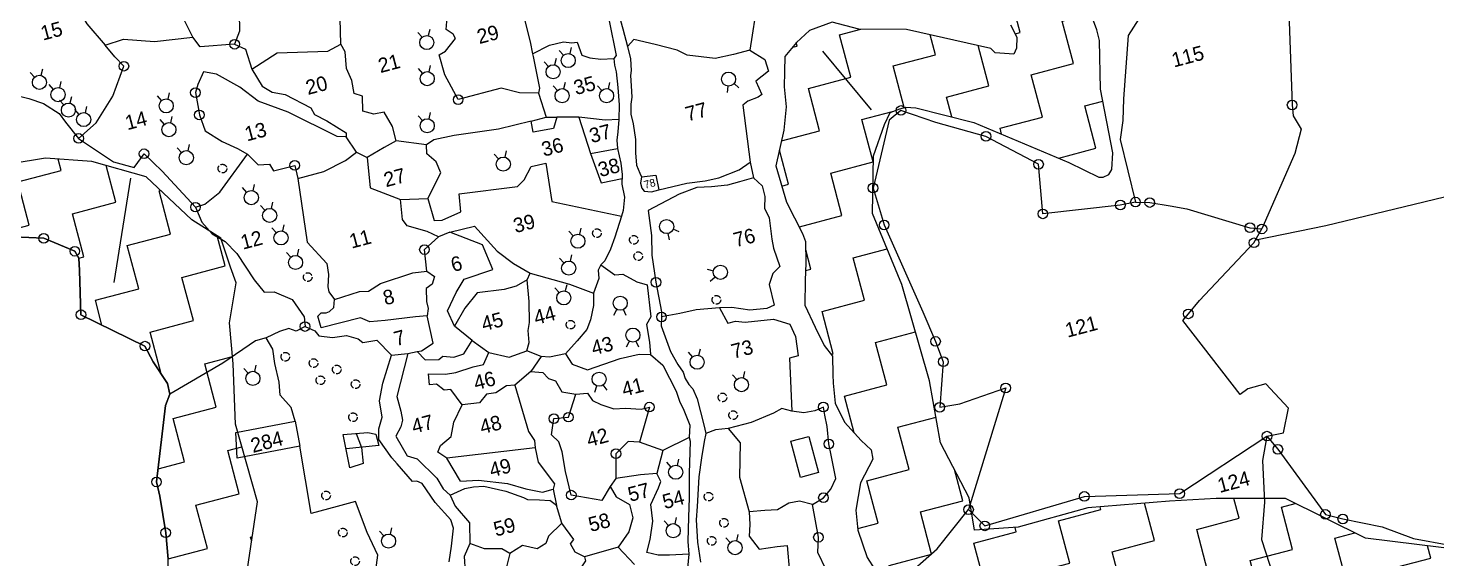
# Model space of a CAD drawing. Header units: metres. Extents: x 330989 to 335871, y 1797844 to 1802486.
# Drawn here: x 332347 to 334182, y 1800199 to 1800889 of the extents above; entities that cross this region are included whole.
import ezdxf
from ezdxf.enums import TextEntityAlignment as Align

# ---------------------------------------------------------------- set-up
doc = ezdxf.new("R2010")
doc.units = ezdxf.units.M
doc.header["$MEASUREMENT"] = 0
doc.linetypes.add('ACAD_ISO02W100', pattern=[15, 12, -3])
for name, color, linetype in [('OFF', 1, 'Continuous'), ('POLY_HATCH', 12, 'Continuous'), ('POLY_PARCEL', 6, 'Continuous'), ('POLY_WATER', 4, 'Continuous'), ('SYM_ABADI', 1, 'Continuous'), ('SYM_ARROW', 1, 'Continuous'), ('SYM_STONE', 1, 'Continuous'), ('SYM_WELL', 1, 'Continuous'), ('TEXT_PARCEL', 7, 'Continuous')]:
    doc.layers.add(name, color=color, linetype=linetype)
doc.styles.get("Standard").update_dxf_attribs({"font": 'simplex.shx'})
doc.styles.add('TEXT_MAP', font='', dxfattribs={"height": 0.4})
doc.styles.get('TEXT_MAP').set_extended_font_data('Kruti Dev 050')
doc.dimstyles.get("Standard").update_dxf_attribs({"dimtxt": 0.18, "dimasz": 0.18, "dimexe": 0.18, "dimexo": 0.0625, "dimgap": 0.09, "dimtad": 0, "dimtih": 1, "dimtoh": 1, "dimdec": 4, "dimzin": 0, "dimdsep": 46, "dimtxsty": 'Standard', "dimcen": 0.09, "dimadec": 0, "dimazin": 0, "dimtfac": 1, "dimtdec": 4, "dimtofl": 0, "dimtmove": 0, "dimatfit": 3, "dimfxl": 1, "dimtolj": 1, "dimtzin": 0, "dimarcsym": 0})

# ---------------------------------------------------------------- blocks, each defined once
blk = doc.blocks.new('MOTWELL')
for points in [[(-0.154, 0.296), (-0.08, 0.155)], [(0.154, 0.296), (0.08, 0.155)]]:
    blk.add_lwpolyline(points)
blk.add_circle((0, 0), 0.174)
blk = doc.blocks.new('KACCHAWELL')
at = {"linetype": 'ACAD_ISO02W100', "ltscale": 0.03}
blk.add_circle((0, 0), 0.213, dxfattribs=at)
blk = doc.blocks.new('STONE')
blk.add_circle((0, 0), 0.0851)

msp = doc.modelspace()

# ---------------------------------------------------------------- hatches: boundary and pattern name
at = {"layer": 'POLY_HATCH'}
h = msp.add_hatch(dxfattribs=at)
h.set_pattern_fill('ZIGZAG', color=256, scale=456.2954, angle=14.8219, style=0)
h.set_pattern_definition([(14.8219034, (0, 0), (40.5481387, 69.7299797), [57.036925, -57.036925]), (104.8219034, (55.14, 14.59), (-69.7299797, 40.5481387), [57.036925, -57.036925])])
h.paths.add_polyline_path([(335107.4, 1798131.5), (335105.9, 1798170), (335042.8, 1798216.7), (334953.2, 1798283.2), (334906.4, 1798294.8), (334867.5, 1798314.1), (334740.2, 1798388.5), (334653.1, 1798463.1), (334588.6, 1798529.9), (334559.8, 1798580), (334528.6, 1798666.2), (334495.4, 1798770.1), (334465.7, 1798850.4), (334368.4, 1798951.5), (334327, 1799006.7), (334259.5, 1799069.8), (334191.7, 1799166), (334159.1, 1799249.6), (334162, 1799273), (334171.3, 1799291), (334164.1, 1799387.7), (334167.8, 1799480.2), (334170.2, 1799545.7), (334111.4, 1799650.8), (334017.3, 1799713.2), (333995.1, 1799738.4), (333979.7, 1799801.9), (333930.9, 1799916.6), (333927.2, 1800015.7), (333939.3, 1800076.7), (333992.4, 1800075.6), (334055.2, 1800065.1), (334145.7, 1800053.8), (334216.9, 1800067), (334199.5, 1800132.8), (334222.8, 1800209), (334088.9, 1800225.6), (333985, 1800277), (333894.7, 1800277.1), (333833.6, 1800273.6), (333727.2, 1800265.2), (333636.6, 1800239.8), (333579.7, 1800236), (333572.9, 1800277.9), (333535.5, 1800349.7), (333521.2, 1800430.5), (333485.2, 1800555.8), (333446.6, 1800648.4), (333447.9, 1800723.4), (333462.6, 1800763.9), (333469.6, 1800779.9), (333482.5, 1800784.7), (333490.4, 1800786.8), (333503.3, 1800786), (333579, 1800766.6), (333702.7, 1800714.8), (333741.6, 1800695.5), (333747.3, 1800695.6), (333754.8, 1800699), (333758.7, 1800705.6), (333760.1, 1800727.1), (333743.7, 1800810.2), (333742.6, 1800873.3), (333738.9, 1800887.3), (333723.4, 1800929.7), (333672.3, 1800989.5), (333650.2, 1801035.8), (333622.9, 1801075), (333560.6, 1801134.6), (333541.3, 1801143.6), (333484.4, 1801166.6), (333423.8, 1801192.9), (333314.3, 1801243.9), (333253.3, 1801277.1), (333242.3, 1801286.9), (333217.4, 1801316.9), (333210.9, 1801330.7), (333197.2, 1801393.3), (333196.5, 1801443.8), (333208.4, 1801468.1), (333240.5, 1801490.7), (333247.7, 1801501), (333291.2, 1801512.5), (333350.6, 1801522.6), (333412.8, 1801516.6), (333495.9, 1801511.8), (333567, 1801493.9), (333599, 1801495.4), (333642.9, 1801505.6), (333665.2, 1801517.1), (333672.1, 1801523.2), (333678.6, 1801530.5), (333674.4, 1801546.3), (333654, 1801564.9), (333605.2, 1801599.9), (333524.5, 1801627.8), (333485.5, 1801647.1), (333477.4, 1801661.9), (333474.8, 1801682.3), (333473.1, 1801720.7), (333469.8, 1801770.5), (333482.6, 1801802.1), (333528.1, 1801838.1), (333555.3, 1801858), (333624.9, 1801893.3), (333657.1, 1801889.1), (333673, 1801882.1), (333703.2, 1801880.2), (333750.9, 1801897), (333815.9, 1801907.2), (333869.8, 1801911.6), (334018.3, 1801908.7), (334068.4, 1801895.2), (334113.7, 1801867.7), (334151.2, 1801838.2), (334162.5, 1801805.9), (334181.4, 1801782.7), (334203.2, 1801758.9), (334209.5, 1801729.6), (334209.3, 1801719.7), (334210.5, 1801597.7), (334215.5, 1801520.2), (334218.9, 1801485.8), (334231.8, 1801511.8), (334269.7, 1801645.8), (334327.6, 1801769.1), (334330, 1801792.2), (334333.6, 1801815.8), (334326.5, 1801832.2), (334318.5, 1801835.7), (334275.5, 1801880.7), (334242.9, 1801924.2), (334191.9, 1801999.5), (334151.5, 1802029.6), (334122.3, 1802065), (334102.4, 1802124.5), (334090.5, 1802142.5), (334029.6, 1802170.1), (333991.8, 1802158.7), (333971.1, 1802146.1), (333961.6, 1802112.6), (333954.6, 1802091.1), (333931.1, 1802046.8), (333925.8, 1802024.3), (333925.6, 1802014.3), (333921.6, 1802013.3), (333917, 1802009.3), (333910, 1802014.4), (333866.5, 1802029.7), (333858, 1802045.8), (333853.3, 1802047.4), (333814.8, 1802038.6), (333781.3, 1802015.6), (333756.8, 1802004.7), (333744.2, 1802004.2), (333726.2, 1802013.5), (333667.7, 1802037.5), (333625.4, 1802058.7), (333574.1, 1802081.8), (333565.5, 1802082.3), (333538.6, 1802066.7), (333507.6, 1802040.2), (333491.7, 1802014.9), (333479.2, 1801982), (333475.5, 1801964.1), (333472.5, 1801964.7), (333440, 1801970.2), (333413.7, 1801963.2), (333388.5, 1801941.1), (333381, 1801932), (333373.2, 1801918.7), (333374.5, 1801876.8), (333356.1, 1801818.4), (333354.4, 1801798.2), (333362.1, 1801763.6), (333348, 1801734), (333342.6, 1801722.7), (333316.8, 1801697.5), (333310.6, 1801688.9), (333299, 1801663.3), (333262.8, 1801650.9), (333227, 1801637.1), (333185.2, 1801592.3), (333134.2, 1801571.7), (333064.6, 1801435), (333052.7, 1801372), (333055.5, 1801355.8), (333064.9, 1801299.1), (333082, 1801255.8), (333098.4, 1801241.8), (333127.4, 1801228.3), (333146.8, 1801208.1), (333153.1, 1801184.4), (333173.4, 1801150.3), (333184, 1801147.5), (333250.7, 1801135.6), (333299.3, 1801132.9), (333368.7, 1801111.2), (333401.7, 1801098.8), (333413.6, 1801069.5), (333409.9, 1801030.5), (333416.2, 1801001.2), (333446.9, 1800981.1), (333461.9, 1800972.4), (333486.1, 1800971.8), (333525.7, 1800976.6), (333566.3, 1800977.5), (333577.4, 1800967.7), (333586.6, 1800949), (333592.4, 1800932.3), (333626.5, 1800893.9), (333635, 1800877.8), (333634.5, 1800863.6), (333631, 1800855.6), (333606.5, 1800857.6), (333600.8, 1800863.1), (333491.3, 1800887.7), (333429.1, 1800888.2), (333394.2, 1800897.2), (333364.6, 1800886.6), (333347.6, 1800870.8), (333332.7, 1800852.8), (333332.3, 1800832.9), (333331.9, 1800813.1), (333334.5, 1800787), (333331.3, 1800756.6), (333321, 1800710.2), (333334.9, 1800663.1), (333355.6, 1800622.1), (333359.7, 1800612), (333360.1, 1800583.9), (333359.1, 1800561.1), (333358.7, 1800529.1), (333372, 1800500.2), (333383.9, 1800476.6), (333394.6, 1800462.5), (333395.3, 1800438.8), (333395.4, 1800427.5), (333398.1, 1800401.5), (333410.4, 1800376.5), (333432.2, 1800352.7), (333445.2, 1800340.7), (333447.1, 1800328.5), (333431.3, 1800297.5), (333425.1, 1800262.1), (333427.8, 1800236), (333440, 1800200.4), (333449.8, 1800184.7), (333470.9, 1800169.1), (333499.1, 1800158.3), (333520.2, 1800142.7), (333543.4, 1800134.8), (333584.4, 1800113.2), (333595.4, 1800109.1), (333639.2, 1800098.1), (333667.6, 1800102.8), (333715.4, 1800114.1), (333740.8, 1800140.5), (333765.8, 1800129.9), (333796.6, 1800131), (333838, 1800144.8), (333872.4, 1800148.2), (333864.6, 1800134.9), (333857.5, 1800124.5), (333850, 1800115.5), (333811.5, 1800101.1), (333796.9, 1800081.7), (333775.9, 1800043.8), (333772.2, 1799999.1), (333780.9, 1799966.2), (333797.8, 1799939.7), (333814.4, 1799935.6), (333817.2, 1799925.1), (333814, 1799915.8), (333801.4, 1799894.1), (333787.2, 1799867.8), (333785.1, 1799849), (333793, 1799829.9), (333833.7, 1799782), (333838.1, 1799749.4), (333840.2, 1799714.7), (333846.6, 1799679.8), (333856.8, 1799657.1), (333884.9, 1799636.3), (333904.2, 1799627.4), (333939.8, 1799615.6), (333943.6, 1799601.2), (333945.5, 1799583.3), (333953.1, 1799560), (333974.8, 1799541.8), (333997.1, 1799516.9), (334002.3, 1799476), (334011.9, 1799429.3), (334009.9, 1799404.8), (333990.3, 1799382.7), (333972.8, 1799358.3), (333971.7, 1799314.4), (333995.8, 1799292.6), (334019.2, 1799252.3), (334041.1, 1799222.8), (334039.3, 1799181.5), (334055.1, 1799137.8), (334062.5, 1799110.1), (334085.6, 1799086.7), (334095.5, 1799065.3), (334106, 1799013.6), (334127.2, 1798986.8), (334148.2, 1798971.2), (334166.9, 1798959.3), (334172.5, 1798938.2), (334176.4, 1798918.1), (334188, 1798890.2), (334199.2, 1798869.2), (334224.6, 1798847.7), (334260.3, 1798824.8), (334297.1, 1798819), (334334.5, 1798821.9), (334342.4, 1798797.2), (334351.1, 1798743.1), (334368.9, 1798707.4), (334404.4, 1798680.1), (334418.5, 1798664.1), (334438.1, 1798632.7), (334475.6, 1798576.4), (334521.4, 1798488.5), (334569.7, 1798439.2), (334582.7, 1798406.1), (334605.9, 1798377), (334646.5, 1798336.4), (334675.8, 1798327.2), (334704.2, 1798299.5), (334744.5, 1798280.6), (334781.1, 1798264.9), (334834.1, 1798256.4), (334881.1, 1798254.7), (334944, 1798228.4), (335008.7, 1798186.4), (335058, 1798160)])
h = msp.add_hatch(dxfattribs=at)
h.set_pattern_fill('ZIGZAG', color=256, scale=466.2954, angle=14.8219, style=0)
h.set_pattern_definition([(14.8219034, (0, 0), (41.4367766, 71.258156), [58.286925, -58.286925]), (104.8219034, (56.35, 14.91), (-71.258156, 41.4367766), [58.286925, -58.286925])])
h.paths.add_polyline_path([(332492.7, 1798522.3), (332503.6, 1798495.7), (332516, 1798493.1), (332567.9, 1798508.1), (332596.6, 1798549.4), (332616.3, 1798540.7), (332688.1, 1798524.7), (332771.4, 1798500.3), (332817.1, 1798494.9), (332891.4, 1798513.4), (332956.2, 1798550.3), (332965.1, 1798556.2), (332966.4, 1798560), (332962.4, 1798575.2), (332959.2, 1798587.2), (332933.4, 1798601.3), (332872, 1798617.6), (332784.3, 1798618.8), (332750.5, 1798619.2), (332676.2, 1798640.2), (332599.4, 1798661.8), (332541.1, 1798675.4), (332516.8, 1798692.3), (332518.4, 1798717.1), (332513.6, 1798748.4), (332508.4, 1798772.6), (332496.3, 1798796.2), (332481.3, 1798825), (332480.3, 1798925.4), (332484.1, 1798939.2), (332466.5, 1798969.1), (332479.2, 1798992.5), (332483.5, 1799019.2), (332484.3, 1799043.9), (332472.9, 1799076.7), (332467.9, 1799100.7), (332462.4, 1799121.8), (332437.2, 1799161.6), (332438.7, 1799185.9), (332437, 1799217.1), (332445.4, 1799314.5), (332445, 1799345.6), (332464.6, 1799391.5), (332464.5, 1799471), (332469.5, 1799486.1), (332454.3, 1799541.4), (332432.9, 1799636.2), (332434.8, 1799651.6), (332448.3, 1799677.4), (332447.6, 1799698.2), (332452.6, 1799763.3), (332458.5, 1799829.6), (332449, 1799904.1), (332449.2, 1799919.2), (332455.5, 1799938.2), (332460.6, 1799966.5), (332477.5, 1800032.5), (332492.6, 1800073), (332529.2, 1800172.9), (332529.2, 1800198.1), (332526, 1800232.6), (332518.2, 1800280.3), (332514, 1800298.8), (332525.5, 1800398.3), (332531.2, 1800412.9), (332528.1, 1800427.1), (332509.8, 1800455.2), (332499, 1800475.6), (332415.6, 1800516.4), (332413.6, 1800574), (332413, 1800590), (332407.6, 1800599.1), (332367.1, 1800616), (332328.3, 1800617.7), (332255.8, 1800619.5), (332249.8, 1800605.9), (332210.5, 1800558.3), (332194, 1800552.8), (332177.6, 1800549), (332075.4, 1800552), (331973.6, 1800550.2), (331946.1, 1800461.5), (331944.8, 1800443.7), (331933.7, 1800419.8), (331923, 1800437.4), (331861.9, 1800536.9), (331818, 1800603.1), (331792.2, 1800643.4), (331700.5, 1800686.2), (331625.4, 1800722.3), (331606.2, 1800715.4), (331590.2, 1800714.8), (331559.5, 1800706.1), (331523.2, 1800698.2), (331485.7, 1800706.3), (331430.5, 1800720.7), (331414.2, 1800731.9), (331423.8, 1800746), (331459.3, 1800831.2), (331469.7, 1800856.2), (331527.8, 1800841.8), (331594.2, 1800848.1), (331650.5, 1800849.4), (331730.4, 1800838.8), (331776.7, 1800801.2), (331814.5, 1800795.4), (331908.6, 1800756.8), (331916, 1800720.3), (331929.4, 1800669.5), (331940.4, 1800645.2), (331951, 1800648), (331983.8, 1800661.2), (332059.6, 1800674.5), (332158.9, 1800684.9), (332234.8, 1800698.2), (332369.5, 1800720.3), (332429.7, 1800715.8), (332500.6, 1800696.1), (332559.9, 1800639.9), (332598, 1800616), (332610.2, 1800578.4), (332617.9, 1800557.8), (332609, 1800505.7), (332614, 1800452.6), (332616.7, 1800374), (332645.7, 1800273), (332625.2, 1800136.2), (332606.2, 1800045.1), (332612.9, 1799984.2), (332634.1, 1799912.8), (332622.8, 1799801.1), (332620.3, 1799707.6), (332598.5, 1799670.1), (332596.3, 1799635.5), (332574.4, 1799607.1), (332579.3, 1799597.1), (332599, 1799591), (332626.8, 1799580.2), (332679.9, 1799551.2), (332712.7, 1799521.4), (332734.6, 1799472.8), (332718.9, 1799455.1), (332682.1, 1799422.7), (332650.5, 1799394.9), (332644.5, 1799366.1), (332632.9, 1799324.5), (332627, 1799286.7), (332624.7, 1799261.2), (332633.1, 1799229.5), (332638.9, 1799190.2), (332646.7, 1799169.6), (332668.8, 1799146), (332684, 1799122.9), (332701, 1799084.4), (332698.2, 1799051.9), (332683, 1798998.1), (332670.4, 1798985.7), (332674.9, 1798968.7), (332668.7, 1798915), (332680.4, 1798801.2), (332714.7, 1798783), (332747.4, 1798762.3), (332761.8, 1798759.3), (332775, 1798760.5), (332808.8, 1798778.5), (332838.1, 1798813.5), (332872.9, 1798836.3), (332908.9, 1798845.8), (332937.7, 1798839.8), (332957.9, 1798806.6), (332967.1, 1798788.7), (332981.5, 1798751.7), (332993.7, 1798714.2), (333024.9, 1798681.7), (333048.4, 1798635.8), (333076.8, 1798622.9), (333103.3, 1798625.4), (333118.4, 1798611.3), (333129.3, 1798553), (333120.8, 1798473.8), (333062.8, 1798435.8), (333021, 1798422.4), (332983.4, 1798410.2), (332944, 1798413.4), (332903.6, 1798411.8), (332868.6, 1798407), (332862.3, 1798396.3), (332864, 1798390), (332840.6, 1798332.8), (332832.7, 1798328.5), (332777.6, 1798313.9), (332724.1, 1798302), (332684.2, 1798298.2), (332649.4, 1798318.5), (332609.5, 1798323.8), (332576.5, 1798319.6), (332539, 1798307.4), (332537.5, 1798295.7), (332534.4, 1798290.3), (332521.4, 1798271), (332504.7, 1798248.5), (332495.9, 1798230.3), (332471.8, 1798201.3), (332434.9, 1798177.9), (332418.6, 1798162.3), (332403.3, 1798151.4), (332387.9, 1798115.6), (332369.8, 1798112), (332365.5, 1798136.4), (332368.5, 1798305.4), (332373.2, 1798321.8), (332381.3, 1798333.3), (332386.4, 1798344.2), (332461, 1798425.9), (332471.7, 1798463.5)])

# ---------------------------------------------------------------- linework, layer by layer
at = {"layer": 'OFF'}
for points in [[(333287.2, 1800715.2), (333291.6, 1800694.8)], [(333030.8, 1800289.4), (333035.1, 1800268.1)]]:
    msp.add_lwpolyline(points, dxfattribs=at)
at = {"layer": 'POLY_HATCH'}
for points in [[(334222.8, 1800209), (334088.9, 1800225.6), (333985, 1800277), (333894.7, 1800277.1), (333833.6, 1800273.6), (333727.2, 1800265.2), (333636.6, 1800239.8), (333579.7, 1800236), (333572.9, 1800277.9), (333535.5, 1800349.7), (333521.2, 1800430.5), (333485.2, 1800555.8), (333446.6, 1800648.4), (333447.9, 1800723.4), (333462.6, 1800763.9), (333469.6, 1800779.9), (333482.5, 1800784.7), (333490.4, 1800786.8), (333503.3, 1800786), (333579, 1800766.6), (333702.7, 1800714.8), (333741.6, 1800695.5), (333747.3, 1800695.6), (333754.8, 1800699), (333758.7, 1800705.6), (333760.1, 1800727.1), (333743.7, 1800810.2), (333742.6, 1800873.3), (333738.9, 1800887.3), (333723.4, 1800929.7)], [(333626.5, 1800893.9), (333635, 1800877.8), (333634.5, 1800863.6), (333631, 1800855.6), (333606.5, 1800857.6), (333600.8, 1800863.1), (333491.3, 1800887.7), (333429.1, 1800888.2), (333394.2, 1800897.2), (333364.6, 1800886.6), (333347.6, 1800870.8), (333332.7, 1800852.8), (333332.3, 1800832.9), (333331.9, 1800813.1), (333334.5, 1800787), (333331.3, 1800756.6), (333321, 1800710.2), (333334.9, 1800663.1), (333355.6, 1800622.1), (333359.7, 1800612), (333360.1, 1800583.9), (333359.1, 1800561.1), (333358.7, 1800529.1), (333372, 1800500.2), (333383.9, 1800476.6), (333394.6, 1800462.5), (333395.3, 1800438.8), (333395.4, 1800427.5), (333398.1, 1800401.5), (333410.4, 1800376.5), (333432.2, 1800352.7), (333445.2, 1800340.7), (333447.1, 1800328.5), (333431.3, 1800297.5), (333425.1, 1800262.1), (333427.8, 1800236), (333440, 1800200.4), (333449.8, 1800184.7)], [(332625.2, 1800136.2), (332645.7, 1800273), (332616.7, 1800374), (332614, 1800452.6), (332609, 1800505.7), (332617.9, 1800557.8), (332610.2, 1800578.4), (332598, 1800616), (332559.9, 1800639.9), (332500.6, 1800696.1), (332429.7, 1800715.8), (332369.5, 1800720.3), (332234.8, 1800698.2)], [(332328.3, 1800617.7), (332367.1, 1800616), (332407.6, 1800599.1), (332413, 1800590), (332413.6, 1800574), (332415.6, 1800516.4), (332499, 1800475.6), (332509.8, 1800455.2), (332528.1, 1800427.1), (332531.2, 1800412.9), (332525.5, 1800398.3), (332514, 1800298.8), (332518.2, 1800280.3), (332526, 1800232.6), (332529.2, 1800198.1)]]:
    msp.add_lwpolyline(points, dxfattribs=at)
at = {"layer": 'POLY_PARCEL'}
for points in [[(333712, 1801298.7), (333723.4, 1801278.6), (333797.8, 1800998.8), (333845.6, 1800988.9), (333974.9, 1800958.9), (333984.5, 1800949.6), (333988.5, 1800934.3), (333993.5, 1800789.5), (333994.8, 1800775.6), (334005.4, 1800758.2), (333997.2, 1800726.3), (333954.1, 1800628.2)], [(333651.8, 1801045.8), (333659.7, 1801027.1), (333682.6, 1800988.4), (333698.4, 1800960.4), (333729.5, 1800943.4), (333773.5, 1800920.1), (333789.3, 1800918.7), (333793.8, 1800901.7), (333780, 1800879.8), (333773.7, 1800797.5), (333772.8, 1800769.3), (333769.5, 1800744.6), (333789.4, 1800663.1)], [(332964.2, 1801009.6), (332972.6, 1800983.5), (332980.2, 1800932.8), (332984.5, 1800914.1), (332993.9, 1800899), (333000.6, 1800871.6), (333003.9, 1800856)], [(332373.1, 1800988.4), (332379.1, 1800976.1), (332386.2, 1800970.7), (332408.8, 1800918.7), (332423.1, 1800895.3), (332447, 1800867.4)], [(332561.4, 1800877.9), (332541, 1800918.4), (332537.7, 1800942.9), (332553.5, 1800960.8), (332590.9, 1800962.6), (332605.2, 1800966.8)], [(332605.2, 1800966.8), (332621.2, 1800933.4), (332622.2, 1800885.6), (332615.8, 1800868.6)], [(333296.8, 1800925.2), (333286.8, 1800860.9)], [(332754.1, 1800868.6), (332753.4, 1800901.9)], [(333011.8, 1800805), (332987.1, 1800805.3), (332963.2, 1800811.6), (332907, 1800796.5), (332889.7, 1800828.9), (332882.2, 1800855), (332890.6, 1800859.6), (332903.4, 1800875.9), (332900.6, 1800881.8), (332891.2, 1800887.7), (332892.8, 1800903.6)], [(332412.5, 1800746), (332435.6, 1800766.4), (332457.3, 1800801.2), (332471.5, 1800840), (332459.9, 1800852.4), (332447, 1800867.4)], [(332447, 1800867.4), (332471.1, 1800875.4), (332511.5, 1800872), (332561.4, 1800877.9)], [(332615.8, 1800868.6), (332570.8, 1800865.1), (332561.4, 1800877.9)], [(332615.8, 1800868.6), (332629.8, 1800862.4), (332638.4, 1800836.3)], [(332638.4, 1800836.3), (332671.1, 1800857.2), (332737.1, 1800859.4), (332754.1, 1800868.6)], [(332826.2, 1800743), (332821.5, 1800761.7), (332810.5, 1800780), (332797.3, 1800777.7), (332782.6, 1800781.3), (332782.3, 1800801.2), (332771.5, 1800804.6), (332768.3, 1800821.2), (332761.6, 1800836.9), (332759.6, 1800858.9), (332754.1, 1800868.6)], [(333003.9, 1800856), (333026.2, 1800867.5), (333044.3, 1800871.9), (333055.1, 1800870.6), (333062.2, 1800871.4), (333068.2, 1800854.2), (333078.5, 1800851), (333092.9, 1800849.2), (333110, 1800850.1)], [(333286.8, 1800860.9), (333265.9, 1800855.3), (333242, 1800850.2), (333205.3, 1800854.5), (333192.4, 1800860.7), (333163.6, 1800868.3), (333135.8, 1800874.9), (333127.6, 1800865.7)], [(333003.9, 1800856), (333004.7, 1800852.5), (333012.9, 1800811.3), (333011.8, 1800805)], [(333286.8, 1800860.9), (333306.4, 1800848.9), (333311.3, 1800833.4), (333294.7, 1800820.6), (333302.5, 1800803.1), (333297.9, 1800799.5), (333284.3, 1800794.7), (333277.7, 1800789.3), (333287.2, 1800715.2)], [(332761.2, 1800748.2), (332749.3, 1800748.6), (332685.4, 1800780.1), (332646.6, 1800794.4), (332622.4, 1800812.6), (332592, 1800829.6), (332575.4, 1800832.5), (332567.7, 1800816.2), (332564.7, 1800805.6), (332569.8, 1800776.6), (332577.5, 1800755.8), (332599.7, 1800742.1), (332619.3, 1800733), (332632.7, 1800725.5)], [(332638.4, 1800836.3), (332651.5, 1800814), (332664.8, 1800806.3), (332681.8, 1800803.3), (332715.2, 1800785.9), (332720, 1800777.2), (332735.9, 1800769), (332761.3, 1800753.2), (332761.2, 1800748.2)], [(332306.1, 1800813.6), (332327.2, 1800803.1), (332347.6, 1800797.8), (332366.6, 1800791.5), (332387.2, 1800778.5), (332395.6, 1800767.1), (332412.5, 1800746)], [(333011.8, 1800805), (333021.5, 1800773.7)], [(333002.3, 1800768.3), (333021.5, 1800773.7)], [(333035.7, 1800773.5), (333031, 1800758.7), (333004.9, 1800754), (333002.3, 1800768.3)], [(333021.5, 1800773.7), (333035.7, 1800773.5)], [(333064.1, 1800773.7), (333035.7, 1800773.5)], [(333116.2, 1800770.5), (333098.4, 1800769.7), (333064.1, 1800773.7)], [(333064.1, 1800773.7), (333079.6, 1800726.2)], [(333789.4, 1800663.1), (333769.6, 1800659.3), (333668.7, 1800647.8), (333663.1, 1800712.3), (333594.6, 1800748.7), (333529.4, 1800766.5), (333483.8, 1800782.4), (333468.4, 1800769.8), (333447.5, 1800681.4), (333462, 1800633.3), (333512.3, 1800520.4), (333528.9, 1800481.7), (333539, 1800455.3), (333534.3, 1800396), (333560.5, 1800400.6), (333620.3, 1800421.1), (333571.9, 1800262.7)], [(333002.3, 1800768.3), (332959.5, 1800758.2), (332901.9, 1800749.8), (332875.1, 1800744.2), (332865.8, 1800737.5)], [(332412.5, 1800746), (332457.8, 1800715.4), (332485.1, 1800708.1), (332497.8, 1800726), (332521.3, 1800703.2), (332564.8, 1800656.5)], [(332774.4, 1800727.9), (332761.2, 1800748.2)], [(332826.2, 1800743), (332810.4, 1800734.2), (332788.3, 1800721.3)], [(332865.8, 1800737.5), (332826.2, 1800743)], [(332867.5, 1800667.7), (332884.2, 1800701.3), (332878.4, 1800715.3), (332866, 1800726.1), (332865.8, 1800737.5)], [(332564.8, 1800656.5), (332576.9, 1800660.4), (332596.5, 1800676.2), (332632.7, 1800725.5)], [(332632.7, 1800725.5), (332646.5, 1800711.4), (332661.1, 1800712.3), (332666.3, 1800703.6), (332694.1, 1800710.9), (332698.1, 1800693.6)], [(332698.1, 1800693.6), (332732.2, 1800703.1), (332760.4, 1800717.1), (332774.4, 1800727.9)], [(332774.4, 1800727.9), (332788.3, 1800721.3)], [(332788.3, 1800721.3), (332792.3, 1800681.5), (332831.7, 1800666.5)], [(333079.6, 1800726.2), (333114.4, 1800732.7)], [(333079.6, 1800726.2), (333093.2, 1800688.3), (333120.5, 1800693.6)], [(333946, 1800613.9), (333946, 1800613.9), (334037.5, 1800632.5), (334204.5, 1800672.8), (334412.5, 1800713.6), (334436.2, 1800718.7)], [(332867.5, 1800667.7), (332875.7, 1800639), (332886.3, 1800639.4), (332910.4, 1800650.6), (332908.4, 1800673.8), (332984.2, 1800683.2), (332993.2, 1800692.1), (333002.2, 1800709.3), (333021.2, 1800713.7), (333029.1, 1800663.7), (333119.9, 1800644.8)], [(333145.8, 1800695.9), (333164.4, 1800698.2), (333168.5, 1800679.1)], [(332698.1, 1800693.6), (332710.4, 1800611), (332735.7, 1800583), (332738.2, 1800568.9), (332737.2, 1800552.6), (332738.3, 1800546.4), (332745.8, 1800536.1)], [(333291.6, 1800694.8), (333302.9, 1800684.4), (333306.6, 1800670.3), (333305.9, 1800655), (333312.1, 1800642.4), (333315.5, 1800615), (333317.7, 1800603.3), (333326, 1800579.1), (333317, 1800570.1), (333312.3, 1800555.7), (333318.5, 1800529), (333309.2, 1800524.7), (333287.1, 1800522.6), (333263.6, 1800525.8), (333247.6, 1800525.3)], [(332831.7, 1800666.5), (332867.5, 1800667.7)], [(332881.3, 1800618), (332866.4, 1800624.7), (332840.7, 1800632.1), (332834.4, 1800640.5), (332831.7, 1800666.5)], [(333789.4, 1800663.1), (333808, 1800662.5), (333834.4, 1800658.2), (333856.4, 1800654.3), (333938.6, 1800629.8), (333954.1, 1800628.2)], [(332564.8, 1800656.5), (332572.9, 1800636.9), (332586.4, 1800621.7), (332603.5, 1800611.7), (332618.5, 1800596.1), (332641.4, 1800561.8), (332654.3, 1800545.7), (332667.3, 1800546.2), (332690.9, 1800536.5), (332706.3, 1800513.8), (332707.5, 1800501.1)], [(332896.1, 1800623.8), (332881.3, 1800618)], [(332902.1, 1800501.5), (332893.2, 1800521.4), (332904.4, 1800545.4), (332914.7, 1800562.6), (332952, 1800575.5), (332938.6, 1800607.3), (332896.1, 1800623.8)], [(332896.1, 1800623.8), (332928.4, 1800631.7), (332957.8, 1800599.4), (332979.3, 1800583.2), (333001, 1800570.6)], [(333960.7, 1800358.4), (333982.4, 1800362.6), (333988.8, 1800394.8), (333959.3, 1800426.3), (333935.8, 1800420), (333925.9, 1800412.7), (333851, 1800509), (333858.3, 1800517.6), (333872.7, 1800534.8), (333943.8, 1800610.1), (333954.1, 1800628.2)], [(332531.2, 1800412.9), (332528.1, 1800427.1), (332509.8, 1800455.2), (332499, 1800475.6), (332415.6, 1800516.4), (332413.6, 1800574), (332413, 1800590), (332407.6, 1800599.1), (332367.1, 1800616), (332328.3, 1800617.7), (332255.8, 1800619.5), (332249.8, 1800605.9), (332210.5, 1800558.3), (332194, 1800552.8)], [(332866, 1800573), (332863.1, 1800601.3), (332881.3, 1800618)], [(332745.8, 1800536.1), (332778.5, 1800546.9), (332790.1, 1800547), (332805.9, 1800557.1), (332848.1, 1800570.9), (332866, 1800573)], [(332866, 1800573), (332876, 1800566.3), (332873.1, 1800556.1), (332865.5, 1800550.6), (332865.7, 1800533.5), (332868.1, 1800524.7), (332866.8, 1800515)], [(332996.8, 1800562), (333001, 1800570.6)], [(333001, 1800570.6), (333052.2, 1800556.3), (333083.3, 1800544.5)], [(333092.9, 1800581.5), (333089.3, 1800574.5), (333090.3, 1800563.6), (333086.9, 1800554.1), (333083.3, 1800544.5)], [(332996.8, 1800562), (332982.7, 1800553.7), (332966.9, 1800549.5), (332931.7, 1800545), (332915.7, 1800525.1), (332902.1, 1800501.5)], [(332996.6, 1800469.4), (332999.6, 1800480.1), (332998.2, 1800496.1), (332999.8, 1800506.4), (332999.3, 1800533.6), (332996.8, 1800562)], [(332866.8, 1800515), (332851.2, 1800513.8), (332812.1, 1800509.1), (332792, 1800507.2), (332779.9, 1800512.5), (332728.4, 1800499.3), (332724, 1800514.5), (332728.4, 1800519), (332735.2, 1800519.1), (332739.5, 1800520.7), (332745, 1800526), (332745.8, 1800536.1)], [(333083.3, 1800544.5), (333083.5, 1800528.4), (333079.5, 1800509.6), (333074.7, 1800497.2), (333062.2, 1800482.4), (333046.9, 1800465.4)], [(332853.6, 1800468.4), (332859.1, 1800469.6), (332874.5, 1800479.3), (332866.8, 1800515)], [(333247.6, 1800525.3), (333217.1, 1800522.9), (333195.6, 1800518.2), (333171.9, 1800513.6)], [(333247.6, 1800525.3), (333258.5, 1800505.6), (333268.2, 1800508.1), (333280.9, 1800506.8), (333317.6, 1800510.8), (333339.2, 1800504.3), (333346.3, 1800488.2), (333350, 1800463.1), (333338.6, 1800460.1), (333341.7, 1800391.1)], [(332707.5, 1800501.1), (332696, 1800495.2), (332686.4, 1800498.4), (332674.4, 1800494.5), (332657, 1800486.3)], [(332707.5, 1800501.1), (332720.4, 1800495.5), (332725.6, 1800489.2), (332743.3, 1800487), (332761.6, 1800489.3), (332776.8, 1800485.1), (332782.8, 1800480.3), (332800.9, 1800483.4), (332820.2, 1800464)], [(332925.3, 1800482.8), (332902.1, 1800501.5)], [(332657, 1800486.3), (332642.8, 1800482.5), (332600.5, 1800453.2), (332531.2, 1800412.9)], [(332694.7, 1800377.9), (332689.4, 1800395.6), (332675.2, 1800411.8), (332673.9, 1800428.6), (332668.1, 1800452.9), (332665.5, 1800471.8), (332657, 1800486.3)], [(332853.6, 1800468.4), (332863.9, 1800457.8), (332881.6, 1800458.1), (332886.9, 1800462.5), (332901.3, 1800461.3), (332914.4, 1800465.4), (332925.3, 1800482.8)], [(332925.3, 1800482.8), (332947.1, 1800467.2)], [(332841.6, 1800465.8), (332853.6, 1800468.4)], [(332912.4, 1800399.2), (332897.5, 1800419), (332888.6, 1800418.4), (332878.7, 1800425.9), (332869.8, 1800425.3), (332868.3, 1800439.6), (332890.5, 1800439.2), (332904.1, 1800441.2), (332926.5, 1800448.8), (332939.9, 1800451.7), (332947.1, 1800467.2)], [(332947.1, 1800467.2), (332973.6, 1800461.2), (332996.6, 1800469.4)], [(333015, 1800461.9), (332996.6, 1800469.4)], [(333015, 1800461.9), (333001.8, 1800442.7)], [(333046.9, 1800465.4), (333026, 1800461.4), (333015, 1800461.9)], [(333046.9, 1800465.4), (333055.5, 1800451.9), (333075.7, 1800444.7), (333118.2, 1800459.6), (333142.8, 1800465.1), (333157.4, 1800464.5)], [(333001.8, 1800442.7), (332981, 1800424.7)], [(333001.8, 1800442.7), (333017.5, 1800441.1), (333024.6, 1800433.4), (333033.9, 1800430.2), (333042.2, 1800416), (333060.3, 1800413)], [(332981, 1800424.7), (332969.9, 1800424), (332955.9, 1800414.7), (332943.8, 1800413.2), (332934.9, 1800401.8), (332912.4, 1800399.2)], [(332981, 1800424.7), (332998.7, 1800364.3), (333006.3, 1800352.7), (333007.1, 1800343.3)], [(332449.2, 1799919.2), (332455.5, 1799938.2), (332460.6, 1799966.5), (332477.5, 1800032.5), (332492.6, 1800073), (332529.2, 1800172.9), (332529.2, 1800198.1), (332526, 1800232.6), (332518.2, 1800280.3), (332514, 1800298.8), (332525.5, 1800398.3), (332531.2, 1800412.9)], [(333105.1, 1800292.8), (333094.2, 1800274.7), (333054.3, 1800281.6), (333046.7, 1800312.3), (333042.5, 1800338.1), (333038, 1800351.2), (333028.7, 1800360.3), (333031.7, 1800381.2), (333050.7, 1800383.1), (333060.3, 1800413)], [(333060.3, 1800413), (333075.7, 1800414.5), (333081.9, 1800405), (333092.9, 1800399.5), (333109.7, 1800393.9), (333124.8, 1800394.7), (333145.3, 1800393.3), (333156.2, 1800396.2), (333143.4, 1800350.6)], [(332892.2, 1800329.9), (332880.5, 1800337.6), (332883.9, 1800346.4), (332897.8, 1800358), (332901.4, 1800376.5), (332912.4, 1800399.2)], [(333341.7, 1800391.1), (333328.6, 1800394.2), (333317.8, 1800388.5), (333288.9, 1800376.2), (333258.9, 1800368.2)], [(333368.7, 1800269.6), (333382.9, 1800278.3), (333392.3, 1800289.3), (333398.9, 1800303.4), (333392.8, 1800333.8), (333389.9, 1800348.2), (333387.6, 1800371.1), (333384.8, 1800385.5), (333382.8, 1800396.3), (333371.8, 1800391.5), (333357.5, 1800388.7), (333341.7, 1800391.1)], [(332700.9, 1800345.2), (332619, 1800329.6), (332617.5, 1800363), (332694.7, 1800377.9)], [(332694.7, 1800377.9), (332700.9, 1800345.2)], [(333258.9, 1800368.2), (333242.3, 1800366.7), (333229.5, 1800361.7)], [(333258.9, 1800368.2), (333274.2, 1800349.6), (333273.7, 1800305.1), (333286.2, 1800259.9)], [(333143.4, 1800350.6), (333128.4, 1800351.3), (333112.5, 1800335.5), (333112.5, 1800303.2)], [(333173.8, 1800339.6), (333143.4, 1800350.6)], [(333208, 1800356.8), (333173.8, 1800339.6)], [(333571.9, 1800262.7), (333593.1, 1800241.6), (333722.8, 1800279.9), (333847, 1800283.6), (333960.7, 1800358.4)], [(333960.7, 1800358.4), (333955.1, 1800326.8), (333957.7, 1800272.3), (333953.4, 1800223.8), (333974.3, 1800159.7)], [(333960.7, 1800358.4), (333974.9, 1800341.3), (334026.5, 1800270.8), (334036.9, 1800256.5), (334059.5, 1800250.6), (334110.9, 1800240.5), (334151.8, 1800225.1), (334198.8, 1800216.5), (334299.3, 1800185.2), (334392.8, 1800185), (334463, 1800198.3), (334524.8, 1800163.4), (334543, 1800157.6)], [(332801.1, 1800136.6), (332798, 1800171), (332802.3, 1800203.5), (332788.3, 1800232.9), (332773.4, 1800273.2), (332749.3, 1800266.8), (332715.4, 1800257.8), (332700.9, 1800345.2)], [(333007.1, 1800343.3), (332892.2, 1800329.9)], [(332910, 1800299.7), (332892.2, 1800329.9)], [(333007.1, 1800343.3), (333011.4, 1800324.7), (333032.6, 1800296.3), (333030.8, 1800289.4)], [(333173.8, 1800339.6), (333166, 1800309.8)], [(332896.5, 1800281.4), (332915.5, 1800290.4), (332926.9, 1800292.6), (332940.6, 1800293.2), (332969.2, 1800286.9), (332992.2, 1800278.4), (332997.5, 1800275.9), (333013, 1800275.4), (333026.3, 1800274.4)], [(332910, 1800299.7), (332933.4, 1800301.3), (332971.2, 1800296.7), (332995.3, 1800290), (333016.9, 1800285.3), (333030.8, 1800289.4)], [(333112.5, 1800303.2), (333105.1, 1800292.8)], [(333105.1, 1800292.8), (333113, 1800279.4), (333130.3, 1800269.4), (333134.4, 1800252), (333129.5, 1800233.9), (333115.4, 1800213.8)], [(333166, 1800309.8), (333144.4, 1800308.1), (333112.5, 1800303.2)], [(333207.3, 1800204.7), (333182.3, 1800203.3), (333167.7, 1800203.4), (333153, 1800207), (333157.3, 1800224), (333160.7, 1800247.9), (333158.2, 1800269.3), (333167.9, 1800290.9), (333171, 1800299.2), (333166, 1800309.8)], [(333042.1, 1800245.2), (333035.1, 1800268.1), (333026.3, 1800274.4)], [(333286.2, 1800259.9), (333287, 1800243.2), (333286, 1800228.3), (333299.1, 1800211.2), (333322.4, 1800214.9), (333335.5, 1800215.9), (333338.5, 1800181.5), (333343.6, 1800162.2), (333323.5, 1800150.8), (333302.5, 1800147.7), (333303.6, 1800129.8), (333256.7, 1800118.6), (333225.7, 1800111.6)], [(333368.7, 1800269.6), (333351.8, 1800273.7), (333337.9, 1800271.2), (333323.2, 1800262.5), (333306.4, 1800261.7), (333286.2, 1800259.9)], [(333483.7, 1800170.2), (333449.6, 1800166), (333430.9, 1800181.7), (333409.1, 1800185.6), (333386.4, 1800184.5), (333375.5, 1800207.1), (333376.4, 1800226.8), (333368.7, 1800269.6)], [(333483.7, 1800170.2), (333531.1, 1800211.8), (333571.9, 1800262.7)], [(333042.1, 1800245.2), (333024.5, 1800228.2), (333021.3, 1800218.5), (333009.8, 1800211.9), (332990.9, 1800216.2), (332974.3, 1800205.6)], [(333071.8, 1800201.4), (333059.6, 1800207.5), (333053.2, 1800218.1), (333057.9, 1800223.8), (333042.1, 1800245.2)], [(332974.3, 1800205.6), (332963.7, 1800211.6), (332941.1, 1800211.8), (332922.1, 1800218.5)], [(332974.3, 1800205.6), (332964.3, 1800165.9), (332968.2, 1800154.5), (332977, 1800152.9), (332980.3, 1800142.3), (332985, 1800128.7)], [(333071.8, 1800201.4), (333072.8, 1800195.9), (333061, 1800178.7), (333069.4, 1800158.4)], [(333115.4, 1800213.8), (333071.8, 1800201.4)], [(333115.4, 1800213.8), (333136.6, 1800191.2)]]:
    msp.add_lwpolyline(points, dxfattribs=at)
at = {"layer": 'POLY_WATER'}
for points in [[(333103.9, 1800898.9), (333112.7, 1800854), (333110, 1800850.1), (333110.5, 1800841.3), (333112.8, 1800832.6), (333115, 1800812.3), (333116.6, 1800789.8), (333116.2, 1800770.5), (333114.8, 1800754.7), (333113.6, 1800743.9), (333114.4, 1800732.7), (333118.8, 1800713.7), (333120.5, 1800699), (333120.4, 1800686.4), (333123.9, 1800669.6), (333121.8, 1800652.1), (333119.9, 1800644.8), (333111.1, 1800617.4), (333105.3, 1800601.6), (333098.2, 1800586.5), (333092.9, 1800581.5), (333111, 1800568.5), (333121.4, 1800569.1), (333139.7, 1800559.3), (333153.3, 1800555.5), (333158, 1800513.8), (333152.2, 1800503.9), (333156.2, 1800480.9), (333157.4, 1800464.5), (333173.6, 1800450.9), (333191, 1800416.8), (333195.8, 1800402.8), (333200.1, 1800394.5), (333209, 1800372.8), (333208, 1800356.8), (333209.3, 1800351.9), (333207.9, 1800309.6), (333207.8, 1800278.2), (333207.1, 1800252.8), (333206.1, 1800221.1), (333207.3, 1800204.7), (333205.8, 1800186.5)], [(333115.4, 1800910.3), (333121.6, 1800888.6), (333127.6, 1800865.7), (333131.4, 1800849.7), (333132.5, 1800834.4), (333131.3, 1800827.7), (333132.2, 1800814.5), (333133.2, 1800799.6), (333131.8, 1800790.7), (333131.8, 1800777.6), (333135.2, 1800765), (333138.1, 1800744.6), (333138, 1800727.2), (333139.3, 1800711), (333143.7, 1800700.8), (333145.8, 1800695.9), (333144.7, 1800687.6), (333146.3, 1800681.3), (333149.5, 1800677.4), (333159, 1800676.6), (333168.5, 1800679.1), (333205.1, 1800687.9), (333228.6, 1800690.8), (333246.6, 1800694.7), (333272.9, 1800705), (333287.2, 1800715.2)], [(333291.6, 1800694.8), (333273.4, 1800689.5), (333258.1, 1800685), (333236.9, 1800682.9), (333217.9, 1800682.2), (333194.9, 1800673.6), (333154.5, 1800652), (333159, 1800619.8), (333159.4, 1800593.8), (333164.7, 1800558.7), (333171.9, 1800520.2), (333171.9, 1800513.6), (333171.5, 1800501.8), (333183.8, 1800468.6), (333193.1, 1800451.5), (333200.1, 1800441.6), (333202.6, 1800433.6), (333207.3, 1800425.7), (333212.8, 1800419.8), (333218.4, 1800406.9), (333226.9, 1800373.1), (333229.5, 1800361.7), (333227.4, 1800351.6), (333223.9, 1800330.2), (333220.4, 1800305.4), (333218.4, 1800267), (333216.9, 1800249.4), (333218.9, 1800220.4), (333222.7, 1800194.4)], [(332895.3, 1800194.8), (332898.2, 1800215.2), (332901.1, 1800238.5), (332897.4, 1800249.5), (332877.2, 1800272), (332860.1, 1800296.8), (332853.3, 1800299.6), (332847.3, 1800299.5), (332827.7, 1800322.2), (332820.4, 1800330), (332803.5, 1800353.9), (332803.5, 1800368.1), (332807.9, 1800382.9), (332804.4, 1800404.5), (332808.9, 1800427.5), (332820.2, 1800464)], [(332820.2, 1800464), (332841.6, 1800465.8)], [(332841.6, 1800465.8), (332827.1, 1800409.8), (332832.1, 1800390.8), (332834.4, 1800379.3), (332832.2, 1800370.5), (332825.7, 1800358.2), (332840.7, 1800332.8), (332853.8, 1800328.8), (332879.2, 1800303.9), (332887.5, 1800289.6), (332896.5, 1800281.4), (332903.2, 1800267.4), (332921.8, 1800245.5), (332922.1, 1800218.5), (332914.6, 1800201.5), (332916.1, 1800181.6)]]:
    msp.add_lwpolyline(points, dxfattribs=at)
at = {"layer": 'SYM_ABADI'}
for points in [[(332765.8, 1800317.1), (332757.3, 1800360.4), (332789.4, 1800363), (332799.9, 1800360.8), (332803.8, 1800346), (332761, 1800341.7)], [(332774, 1800361.8), (332781, 1800343.7), (332783.2, 1800322.6), (332765.8, 1800317.1)]]:
    msp.add_lwpolyline(points, dxfattribs=at)
msp.add_lwpolyline([(333340.4, 1800351.7), (333364, 1800357.9), (333376.4, 1800310.9), (333352.9, 1800304.6)], close=True, dxfattribs=at)

# ---------------------------------------------------------------- block references
at = {"layer": 'SYM_STONE', "xscale": 73.80225814797593, "yscale": 73.80225814797593, "zscale": 73.80225814797593, "rotation": 14.82190338575685}
for p in [(332615.8, 1800868.6), (332471.5, 1800840), (332564.7, 1800805.6), (332907, 1800796.5), (333483.8, 1800782.4), (333993.5, 1800789.5), (332569.8, 1800776.6), (332412.5, 1800746), (333594.6, 1800748.7), (332497.8, 1800726), (332694.1, 1800710.9), (333663.1, 1800712.3), (333447.5, 1800681.4), (332564.8, 1800656.5), (333769.6, 1800659.3), (333789.4, 1800663.1), (333808, 1800662.5), (333668.7, 1800647.8), (332367.1, 1800616), (333462, 1800633.3), (333938.6, 1800629.8), (333954.1, 1800628.2), (332407.6, 1800599.1), (332863.1, 1800601.3), (333943.8, 1800610.1), (333164.7, 1800558.7), (332415.6, 1800516.4), (333171.9, 1800513.6), (333858.3, 1800517.6), (332707.5, 1800501.1), (332499, 1800475.6), (333528.9, 1800481.7), (333539, 1800455.3), (333620.3, 1800421.1), (333156.2, 1800396.2), (333382.8, 1800396.3), (333534.3, 1800396), (333031.7, 1800381.2), (333050.7, 1800383.1), (333960.7, 1800358.4), (333389.9, 1800348.2), (333974.9, 1800341.3), (333112.5, 1800335.5), (332514, 1800298.8), (333054.3, 1800281.6), (333382.9, 1800278.3), (333722.8, 1800279.9), (333847, 1800283.6), (333571.9, 1800262.7), (334036.9, 1800256.5), (334059.5, 1800250.6), (332526, 1800232.6), (333593.1, 1800241.6), (333376.4, 1800226.8)]:
    msp.add_blockref('STONE', p, dxfattribs=at)
at = {"layer": 'SYM_WELL'}
for name, p, xscale, yscale, zscale, rotation in [('MOTWELL', (332866.1, 1800870.8), 52.71589867712567, 52.71589867712567, 52.71589867712567, 14.82190338575685), ('MOTWELL', (333050.4, 1800847.4), 52.71589867712567, 52.71589867712567, 52.71589867712567, 14.82190338575685), ('MOTWELL', (333030.7, 1800832.7), 52.71589867712567, 52.71589867712567, 52.71589867712567, 14.82190338575685), ('MOTWELL', (332361.4, 1800819), 52.71589867712567, 52.71589867712567, 52.71589867712567, 14.82190338575685), ('MOTWELL', (332866.7, 1800823.8), 52.71589867712567, 52.71589867712567, 52.71589867712567, 14.82190338575685), ('MOTWELL', (333259.3, 1800823.2), 52.71589867712568, 52.71589867712568, 52.71589867712568, 202.8602480485926), ('MOTWELL', (332385.7, 1800803), 52.71589867712567, 52.71589867712567, 52.71589867712567, 14.82190338575685), ('MOTWELL', (333042.4, 1800801.6), 52.71589867712567, 52.71589867712567, 52.71589867712567, 14.82190338575685), ('MOTWELL', (333100.4, 1800801.6), 52.71589867712567, 52.71589867712567, 52.71589867712567, 14.82190338575685), ('MOTWELL', (332399.3, 1800782.9), 52.71589867712567, 52.71589867712567, 52.71589867712567, 14.82190338575685), ('MOTWELL', (332526.7, 1800788.3), 52.71589867712567, 52.71589867712567, 52.71589867712567, 14.82190338575685), ('MOTWELL', (332419.1, 1800770.5), 52.71589867712567, 52.71589867712567, 52.71589867712567, 14.82190338575685), ('MOTWELL', (332530.2, 1800757.4), 52.71589867712567, 52.71589867712567, 52.71589867712567, 14.82190338575685), ('MOTWELL', (332866.7, 1800762.5), 52.71589867712567, 52.71589867712567, 52.71589867712567, 14.82190338575685), ('MOTWELL', (332552.8, 1800720.9), 52.71589867712567, 52.71589867712567, 52.71589867712567, 14.82190338575685), ('MOTWELL', (332965.8, 1800712.5), 52.71589867712567, 52.71589867712567, 52.71589867712567, 14.82190338575685), ('KACCHAWELL', (332599.9, 1800706.7), 26.35794933856284, 26.35794933856284, 26.35794933856284, 14.82190338575685), ('MOTWELL', (332637.5, 1800668.9), 52.71589867712567, 52.71589867712567, 52.71589867712567, 14.82190338575685), ('MOTWELL', (332661.4, 1800645.7), 52.71589867712567, 52.71589867712567, 52.71589867712567, 14.82190338575685), ('MOTWELL', (333178.6, 1800631.2), 52.71589867712567, 52.71589867712567, 52.71589867712567, 220.2830461410323), ('MOTWELL', (332676.2, 1800616.5), 52.71589867712567, 52.71589867712567, 52.71589867712567, 14.82190338575685), ('MOTWELL', (333063, 1800612.2), 52.71589867712567, 52.71589867712567, 52.71589867712567, 14.82190338575685), ('KACCHAWELL', (333087.8, 1800622.6), 26.35794933856284, 26.35794933856284, 26.35794933856284, 14.82190338575685), ('KACCHAWELL', (333135.8, 1800614), 26.35794933856284, 26.35794933856284, 26.35794933856284, 14.82190338575685), ('MOTWELL', (332695.1, 1800584.5), 52.71589867712567, 52.71589867712567, 52.71589867712567, 14.82190338575685), ('MOTWELL', (333051, 1800577.1), 52.71589867712567, 52.71589867712567, 52.71589867712567, 14.82190338575685), ('KACCHAWELL', (333141.6, 1800592.7), 26.35794933856284, 26.35794933856284, 26.35794933856284, 14.82190338575685), ('KACCHAWELL', (332711, 1800565.5), 26.35794933856284, 26.35794933856284, 26.35794933856284, 14.82190338575685), ('MOTWELL', (333248.6, 1800571.7), 52.71589867712568, 52.71589867712568, 52.71589867712568, 104.3478336791273), ('MOTWELL', (333044.6, 1800538.4), 52.71589867712567, 52.71589867712567, 52.71589867712567, 14.82190338575685), ('MOTWELL', (333118.2, 1800531.4), 52.71589867712567, 52.71589867712567, 52.71589867712567, 178.6079406490963), ('KACCHAWELL', (333243.4, 1800535.8), 26.35794933856284, 26.35794933856284, 26.35794933856284, 14.82190338575685), ('KACCHAWELL', (333053.3, 1800503.5), 26.35794933856284, 26.35794933856284, 26.35794933856284, 14.82190338575685), ('MOTWELL', (333134.7, 1800489.9), 52.71589867712567, 52.71589867712567, 52.71589867712567, 178.6079406490963), ('KACCHAWELL', (332681.8, 1800461.8), 26.35794933856284, 26.35794933856284, 26.35794933856284, 14.82190338575685), ('KACCHAWELL', (332718.6, 1800453.5), 26.35794933856284, 26.35794933856284, 26.35794933856284, 14.82190338575685), ('MOTWELL', (333218.3, 1800454.6), 52.71589867712567, 52.71589867712567, 52.71589867712567, 14.82190338575685), ('MOTWELL', (332639.6, 1800433.6), 52.71589867712567, 52.71589867712567, 52.71589867712567, 14.82190338575685), ('KACCHAWELL', (332748.8, 1800445.1), 26.35794933856284, 26.35794933856284, 26.35794933856284, 14.82190338575685), ('MOTWELL', (333090.6, 1800432.5), 52.71589867712565, 52.71589867712565, 52.71589867712565, 188.5311696985128), ('MOTWELL', (333276.1, 1800425.4), 52.71589867712567, 52.71589867712567, 52.71589867712567, 14.82190338575685), ('KACCHAWELL', (332727.5, 1800431.1), 26.35794933856284, 26.35794933856284, 26.35794933856284, 14.82190338575685), ('KACCHAWELL', (332773.4, 1800426.1), 26.35794933856284, 26.35794933856284, 26.35794933856284, 14.82190338575685), ('KACCHAWELL', (333251.4, 1800408.8), 26.35794933856284, 26.35794933856284, 26.35794933856284, 14.82190338575685), ('KACCHAWELL', (332770, 1800383), 26.35794933856284, 26.35794933856284, 26.35794933856284, 14.82190338575685), ('KACCHAWELL', (333265.3, 1800385.7), 26.35794933856284, 26.35794933856284, 26.35794933856284, 14.82190338575685), ('MOTWELL', (333190.4, 1800311.4), 52.71589867712567, 52.71589867712567, 52.71589867712567, 14.82190338575685), ('KACCHAWELL', (332734.9, 1800281.1), 26.35794933856284, 26.35794933856284, 26.35794933856284, 14.82190338575685), ('KACCHAWELL', (333233.2, 1800279.6), 26.35794933856284, 26.35794933856284, 26.35794933856284, 14.82190338575685), ('KACCHAWELL', (332756.7, 1800232.8), 26.35794933856284, 26.35794933856284, 26.35794933856284, 14.82190338575685), ('MOTWELL', (332816.3, 1800221.8), 52.71589867712567, 52.71589867712567, 52.71589867712567, 14.82190338575685), ('MOTWELL', (333187.2, 1800235.3), 52.71589867712567, 52.71589867712567, 52.71589867712567, 14.82190338575685), ('KACCHAWELL', (333253.3, 1800245.5), 26.35794933856284, 26.35794933856284, 26.35794933856284, 14.82190338575685), ('KACCHAWELL', (333237.3, 1800222), 26.35794933856284, 26.35794933856284, 26.35794933856284, 14.82190338575685), ('MOTWELL', (333267.7, 1800213.2), 52.71589867712567, 52.71589867712567, 52.71589867712567, 14.82190338575685), ('KACCHAWELL', (332772.7, 1800195.6), 26.35794933856284, 26.35794933856284, 26.35794933856284, 14.82190338575685)]:
    msp.add_blockref(name, p, dxfattribs=dict(at, xscale=xscale, yscale=yscale, zscale=zscale, rotation=rotation))

# ---------------------------------------------------------------- texts
at = {"layer": 'TEXT_PARCEL', "style": 'TEXT_MAP'}
for s, height, p in [('15', 18.98, (332377.2, 1800885.9)), ('29', 18.98, (332945.7, 1800881.5)), ('115', 18.98, (333857.5, 1800852.7)), ('21', 18.98, (332816.9, 1800843.9)), ('20', 18.98, (332722.5, 1800815.3)), ('35', 18.98, (333071.6, 1800815.1)), ('77', 18.98, (333217.1, 1800780.8)), ('14', 18.98, (332487.3, 1800769.4)), ('13', 18.98, (332643, 1800754.8)), ('37', 18.98, (333092, 1800752.5)), ('36', 18.98, (333029.7, 1800734.9)), ('38', 18.98, (333103.3, 1800708.3)), ('27', 18.98, (332824.1, 1800695.3)), ('78', 10.12, (333156.5, 1800687.2)), ('39', 18.98, (332992.9, 1800635.4)), ('12', 18.98, (332637.7, 1800614)), ('11', 18.98, (332779.3, 1800615.2)), ('76', 18.98, (333279.8, 1800616.9)), ('6', 19, (332904.8, 1800582.9)), ('8', 19, (332816.4, 1800539.6)), ('45', 18.98, (332951.4, 1800507.5)), ('44', 18.98, (333019.6, 1800515.8)), ('121', 18.98, (333718.8, 1800501.2)), ('7', 19, (332830.5, 1800486.3)), ('43', 18.98, (333094.5, 1800476.2)), ('73', 18.98, (333276.9, 1800471.8)), ('46', 18.98, (332941.3, 1800430.8)), ('41', 18.98, (333134.2, 1800422.4)), ('47', 18.98, (332860.4, 1800374.2)), ('48', 18.98, (332949.2, 1800373.5)), ('42', 18.98, (333088.4, 1800357)), ('284', 18.98, (332657.6, 1800351)), ('49', 18.98, (332961.7, 1800317.4)), ('124', 18.98, (333917.2, 1800299.1)), ('57', 18.98, (333142.3, 1800285.4)), ('54', 18.98, (333187.3, 1800275.9)), ('58', 18.98, (333090.8, 1800246.3)), ('59', 18.98, (332967.3, 1800240.3))]:
    msp.add_text(s, height=height, rotation=14.8219, dxfattribs=at).set_placement(p, align=Align.MIDDLE)

# ---------------------------------------------------------------- leaders
at = {"layer": 'SYM_ARROW'}
for points in [[(333381.6, 1800859.7), (333444.9, 1800783)], [(332480.3, 1800694.4), (332458.4, 1800558.6)]]:
    msp.add_leader(points, dimstyle='Standard', override={"dimtxt": 2.5, "dimasz": 1.8, "dimexe": 1.25, "dimexo": 0.625, "dimgap": 0.625, "dimtad": 1, "dimtih": 0, "dimtoh": 0, "dimzin": 8, "dimlunit": 6, "dimcen": 2.5, "dimtofl": 1}, dxfattribs=at)

doc.saveas('drawing.dxf')
